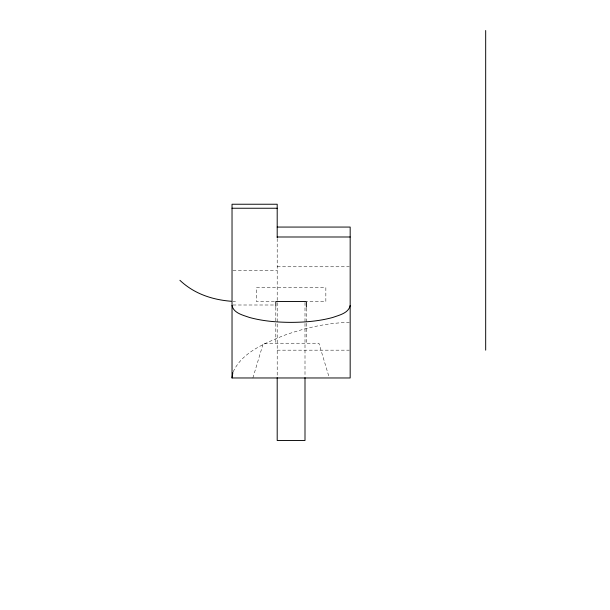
<?xml version="1.0" encoding="UTF-8"?>
<svg xmlns="http://www.w3.org/2000/svg" width="610" height="610" viewBox="0 0 610 610"><rect width="100%" height="100%" fill="white"/><g stroke="black" fill="none" stroke-linecap="round" stroke-linejoin="round"><path stroke-width="0.46" stroke-dasharray="3.05 2.29" d="M252.883 377.971L263.306 343.224L318.9 343.224L329.324 377.971M233.203 371.825C242.269 352.1 264.587 343.537 283.36 335.645C304.504 328.027 326.746 322.82 349.294 322.408M277.199 266.776L349.255 266.776M232.974 270.253L277.199 270.253M274.378 301.523L256.352 301.523L256.352 287.63L325.847 287.63L325.847 301.523L307.059 301.523M232.974 305L274.378 305M277.199 350.171L349.255 350.171M232.936 301.37L235.506 301.523M306.388 308.157L306.388 322.37M306.388 323.323L306.388 343.224M305 302.476L305 322.469M305 323.422L305 376.728M277.199 238.601L277.199 376.728M275.812 307.211L275.812 322.37M275.812 323.323L275.812 343.224"/><path stroke-width="0.91" d="M350.171 305.496C348.653 313.166 339.16 315.149 332.869 317.429C319.297 321.165 305.137 322.293 291.1 322.37C277.07 322.293 262.91 321.165 249.33 317.429C243.047 315.149 233.546 313.166 232.029 305.496M277.199 227.065L350.171 227.065L350.171 377.971L232.029 377.971L232.86 372.58M232.029 208.246L277.199 208.246M277.199 236.993L350.171 236.993M231.22 301.264C218.395 300.257 205.593 297.123 194.293 290.848A71.583 71.583 0 0 1 179.904 280.31M485.682 30.5L485.682 350.171M306.388 307.211L306.388 301.523L275.812 301.523L275.812 306.266M305 377.681L305 440.512L277.199 440.512L277.199 377.681M277.199 237.671L277.199 204.236L232.029 204.236L232.029 377.971"/></g></svg>
